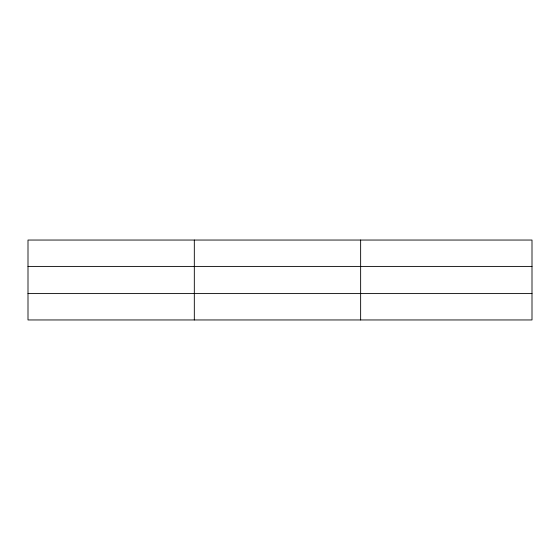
<?xml version="1.0" encoding="UTF-8"?>
<svg xmlns="http://www.w3.org/2000/svg" width="560" height="560" viewBox="0 0 560 560"><rect width="100%" height="100%" fill="white"/><g stroke="black" fill="none" stroke-linecap="round" stroke-linejoin="round"><path stroke-width="0.84" d="M194.32 319.956L194.32 240.044M360.64 319.956L360.64 240.044M532 266.413L532 240.044L28 240.044L28 319.956L532 319.956L532 266.413L28 266.413M28 293.587L532 293.587"/></g></svg>
